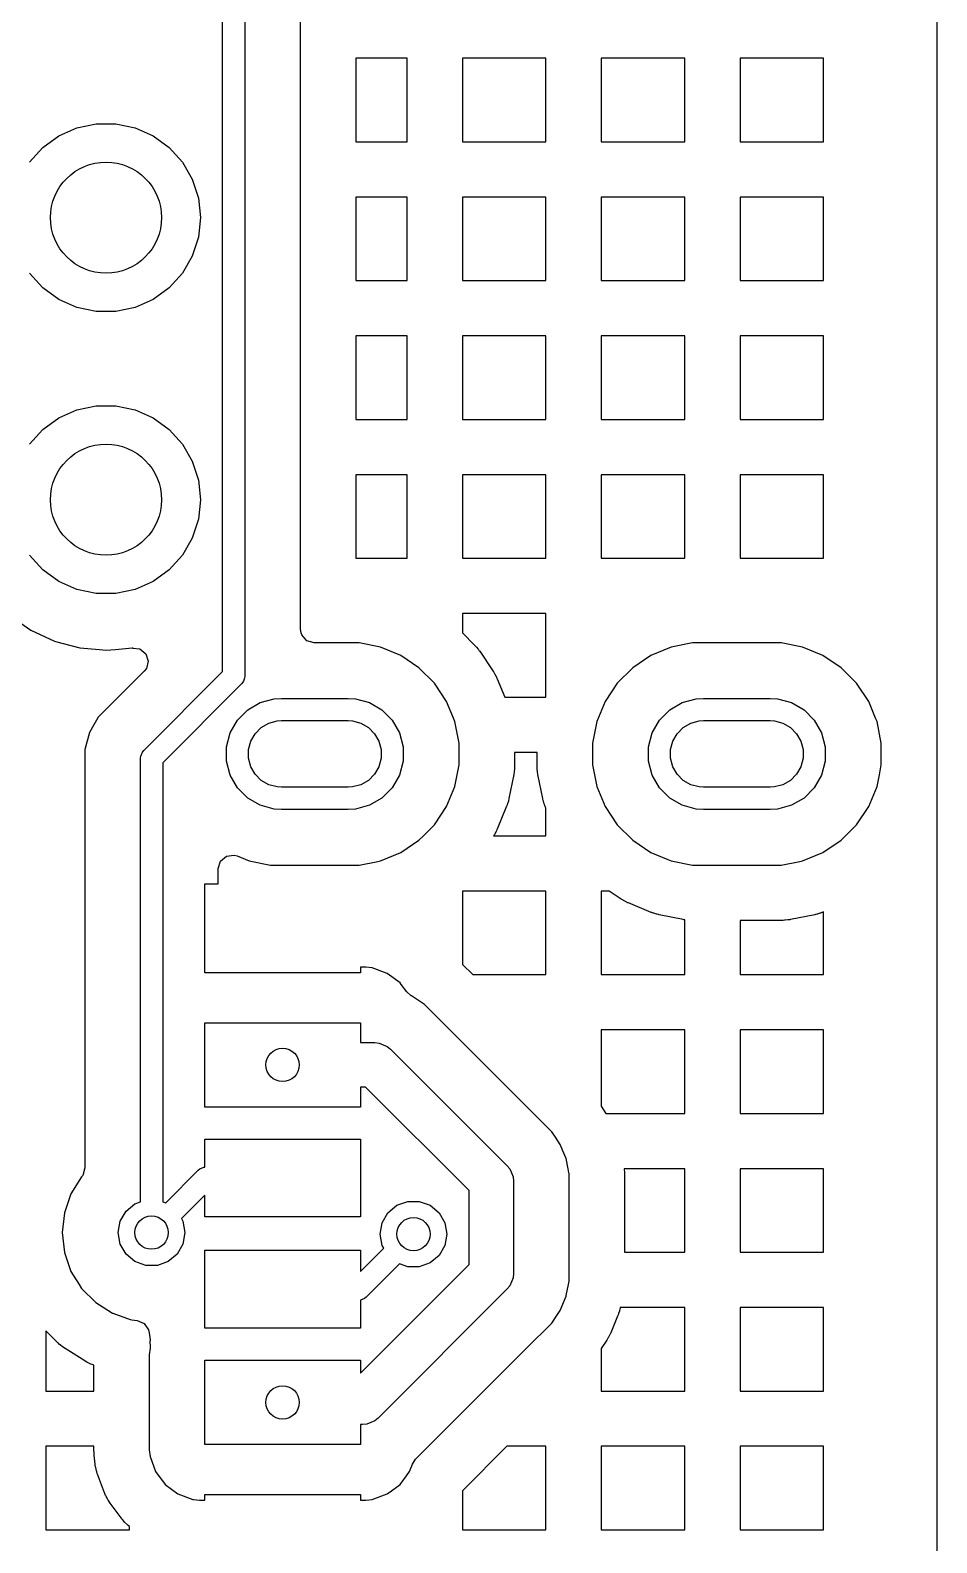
# Model space of a CAD drawing. Extents: x 2.49 to 8.57, y -5.87 to -1.87.
# Drawn here: x 8.249 to 8.57, y -3.686 to -3.15 of the extents above; entities that cross this region are included whole.
import ezdxf

# ---------------------------------------------------------------- set-up
doc = ezdxf.new("R2010")
doc.units = 0
doc.header["$MEASUREMENT"] = 0
doc.layers.add('BLACK', color=7, linetype='CONTINUOUS')

msp = doc.modelspace()

# ---------------------------------------------------------------- linework, layer by layer
at = {"layer": 'BLACK', "linetype": 'CONTINUOUS'}
for p, q in [((8.57006, -2.62723), (8.57006, -5.33301)), ((8.31693, -3.37717), (8.31693, -3.09913)), ((8.3248, -3.0975), (8.3248, -3.3788)), ((8.34451, -3.18937), (8.34451, -3.11319)), ((8.38229, -3.15976), (8.36411, -3.15976)), ((8.36411, -3.15976), (8.36411, -3.18937)), ((8.38229, -3.18937), (8.38229, -3.15976)), ((8.4315, -3.15976), (8.4019, -3.15976)), ((8.4019, -3.15976), (8.4019, -3.18937)), ((8.4315, -3.18937), (8.4315, -3.15976)), ((8.48071, -3.15976), (8.45111, -3.15976)), ((8.45111, -3.15976), (8.45111, -3.18937)), ((8.48071, -3.18937), (8.48071, -3.15976)), ((8.52993, -3.15976), (8.50032, -3.15976)), ((8.50032, -3.15976), (8.50032, -3.18937)), ((8.52993, -3.18937), (8.52993, -3.15976)), ((8.25886, -3.18727), (8.26525, -3.18443)), ((8.26525, -3.18443), (8.27209, -3.18297)), ((8.27209, -3.18297), (8.27909, -3.18297)), ((8.27909, -3.18297), (8.28593, -3.18443)), ((8.28593, -3.18443), (8.29232, -3.18727)), ((8.2532, -3.19138), (8.25886, -3.18727)), ((8.29232, -3.18727), (8.29798, -3.19138)), ((8.34451, -3.23858), (8.34451, -3.18937)), ((8.36411, -3.18937), (8.38229, -3.18937)), ((8.4019, -3.18937), (8.4315, -3.18937)), ((8.45111, -3.18937), (8.48071, -3.18937)), ((8.50032, -3.18937), (8.52993, -3.18937)), ((8.24852, -3.19658), (8.2532, -3.19138)), ((8.29798, -3.19138), (8.30266, -3.19658)), ((8.30266, -3.19658), (8.30616, -3.20264)), ((8.30616, -3.20264), (8.30832, -3.2093)), ((8.30832, -3.2093), (8.30906, -3.21625)), ((8.38229, -3.20898), (8.36411, -3.20898)), ((8.36411, -3.20898), (8.36411, -3.23858)), ((8.38229, -3.23858), (8.38229, -3.20898)), ((8.4315, -3.20898), (8.4019, -3.20898)), ((8.4019, -3.20898), (8.4019, -3.23858)), ((8.4315, -3.23858), (8.4315, -3.20898)), ((8.48071, -3.20898), (8.45111, -3.20898)), ((8.45111, -3.20898), (8.45111, -3.23858)), ((8.48071, -3.23858), (8.48071, -3.20898)), ((8.52993, -3.20898), (8.50032, -3.20898)), ((8.50032, -3.20898), (8.50032, -3.23858)), ((8.52993, -3.23858), (8.52993, -3.20898)), ((8.30906, -3.21625), (8.30832, -3.22321)), ((8.30832, -3.22321), (8.30616, -3.22987)), ((8.30616, -3.22987), (8.30266, -3.23592)), ((8.2532, -3.24112), (8.24852, -3.23592)), ((8.30266, -3.23592), (8.29798, -3.24112)), ((8.34451, -3.2878), (8.34451, -3.23858)), ((8.36411, -3.23858), (8.38229, -3.23858)), ((8.4019, -3.23858), (8.4315, -3.23858)), ((8.45111, -3.23858), (8.48071, -3.23858)), ((8.50032, -3.23858), (8.52993, -3.23858)), ((8.25886, -3.24524), (8.2532, -3.24112)), ((8.29798, -3.24112), (8.29232, -3.24524)), ((8.26525, -3.24808), (8.25886, -3.24524)), ((8.27209, -3.24954), (8.26525, -3.24808)), ((8.27909, -3.24954), (8.27209, -3.24954)), ((8.28593, -3.24808), (8.27909, -3.24954)), ((8.29232, -3.24524), (8.28593, -3.24808)), ((8.38229, -3.25819), (8.36411, -3.25819)), ((8.36411, -3.25819), (8.36411, -3.2878)), ((8.38229, -3.2878), (8.38229, -3.25819)), ((8.4315, -3.25819), (8.4019, -3.25819)), ((8.4019, -3.25819), (8.4019, -3.2878)), ((8.4315, -3.2878), (8.4315, -3.25819)), ((8.48071, -3.25819), (8.45111, -3.25819)), ((8.45111, -3.25819), (8.45111, -3.2878)), ((8.48071, -3.2878), (8.48071, -3.25819)), ((8.52993, -3.25819), (8.50032, -3.25819)), ((8.50032, -3.25819), (8.50032, -3.2878)), ((8.52993, -3.2878), (8.52993, -3.25819)), ((8.2532, -3.29138), (8.25886, -3.28727)), ((8.25886, -3.28727), (8.26525, -3.28443)), ((8.26525, -3.28443), (8.27209, -3.28297)), ((8.27209, -3.28297), (8.27909, -3.28297)), ((8.27909, -3.28297), (8.28593, -3.28443)), ((8.28593, -3.28443), (8.29232, -3.28727)), ((8.29232, -3.28727), (8.29798, -3.29138)), ((8.24852, -3.29658), (8.2532, -3.29138)), ((8.29798, -3.29138), (8.30266, -3.29658)), ((8.34451, -3.33701), (8.34451, -3.2878)), ((8.36411, -3.2878), (8.38229, -3.2878)), ((8.4019, -3.2878), (8.4315, -3.2878)), ((8.45111, -3.2878), (8.48071, -3.2878)), ((8.50032, -3.2878), (8.52993, -3.2878)), ((8.30266, -3.29658), (8.30616, -3.30264)), ((8.30616, -3.30264), (8.30832, -3.3093)), ((8.38229, -3.3074), (8.36411, -3.3074)), ((8.36411, -3.3074), (8.36411, -3.33701)), ((8.38229, -3.33701), (8.38229, -3.3074)), ((8.4315, -3.3074), (8.4019, -3.3074)), ((8.4019, -3.3074), (8.4019, -3.33701)), ((8.4315, -3.33701), (8.4315, -3.3074)), ((8.48071, -3.3074), (8.45111, -3.3074)), ((8.45111, -3.3074), (8.45111, -3.33701)), ((8.48071, -3.33701), (8.48071, -3.3074)), ((8.52993, -3.3074), (8.50032, -3.3074)), ((8.50032, -3.3074), (8.50032, -3.33701)), ((8.52993, -3.33701), (8.52993, -3.3074)), ((8.30832, -3.3093), (8.30906, -3.31625)), ((8.30906, -3.31625), (8.30832, -3.32321)), ((8.30832, -3.32321), (8.30616, -3.32987)), ((8.30616, -3.32987), (8.30266, -3.33592)), ((8.2532, -3.34112), (8.24852, -3.33592)), ((8.30266, -3.33592), (8.29798, -3.34112)), ((8.34451, -3.36214), (8.34451, -3.33701)), ((8.36411, -3.33701), (8.38229, -3.33701)), ((8.4019, -3.33701), (8.4315, -3.33701)), ((8.45111, -3.33701), (8.48071, -3.33701)), ((8.50032, -3.33701), (8.52993, -3.33701)), ((8.25886, -3.34524), (8.2532, -3.34112)), ((8.26525, -3.34808), (8.25886, -3.34524)), ((8.29232, -3.34524), (8.28593, -3.34808)), ((8.29798, -3.34112), (8.29232, -3.34524)), ((8.27209, -3.34954), (8.26525, -3.34808)), ((8.27909, -3.34954), (8.27209, -3.34954)), ((8.28593, -3.34808), (8.27909, -3.34954)), ((8.4315, -3.35661), (8.4019, -3.35661)), ((8.4019, -3.35661), (8.4019, -3.36346)), ((8.4315, -3.38622), (8.4315, -3.35661)), ((8.24419, -3.35917), (8.2489, -3.36248)), ((8.34479, -3.36346), (8.34451, -3.36214)), ((8.2489, -3.36248), (8.2489, -3.36248)), ((8.2489, -3.36248), (8.2489, -3.36248)), ((8.2489, -3.36248), (8.25734, -3.36641)), ((8.25734, -3.36641), (8.25734, -3.36641)), ((8.25734, -3.36641), (8.25734, -3.36641)), ((8.25734, -3.36641), (8.2577, -3.3665)), ((8.2577, -3.3665), (8.26632, -3.36882)), ((8.34495, -3.36417), (8.34479, -3.36346)), ((8.34675, -3.36625), (8.34495, -3.36417)), ((8.34939, -3.36702), (8.34675, -3.36625)), ((8.3653, -3.36702), (8.34939, -3.36702)), ((8.37291, -3.36854), (8.3653, -3.36702)), ((8.3653, -3.36702), (8.3653, -3.36702)), ((8.4019, -3.36346), (8.40622, -3.36778)), ((8.40622, -3.36778), (8.40638, -3.36795)), ((8.48352, -3.36702), (8.47591, -3.36854)), ((8.5149, -3.36702), (8.48352, -3.36702)), ((8.48352, -3.36702), (8.48352, -3.36702)), ((8.52251, -3.36854), (8.5149, -3.36702)), ((8.5149, -3.36702), (8.5149, -3.36702)), ((8.26632, -3.36882), (8.27329, -3.36942)), ((8.27329, -3.36942), (8.27559, -3.36963)), ((8.27559, -3.36963), (8.2789, -3.36934)), ((8.27559, -3.36963), (8.27559, -3.36963)), ((8.27559, -3.36963), (8.27559, -3.36963)), ((8.2789, -3.36934), (8.28486, -3.36882)), ((8.28486, -3.36882), (8.28507, -3.3688)), ((8.28486, -3.36882), (8.28486, -3.36882)), ((8.28507, -3.3688), (8.28507, -3.36884)), ((8.28507, -3.36884), (8.28759, -3.36912)), ((8.28759, -3.36912), (8.28972, -3.37086)), ((8.28972, -3.37086), (8.29058, -3.37347)), ((8.38008, -3.3715), (8.37291, -3.36854)), ((8.37291, -3.36854), (8.37291, -3.36854)), ((8.38653, -3.37582), (8.38008, -3.3715)), ((8.38008, -3.3715), (8.38008, -3.3715)), ((8.40638, -3.36795), (8.40671, -3.36831)), ((8.40671, -3.36831), (8.40686, -3.36849)), ((8.40686, -3.36849), (8.40747, -3.36924)), ((8.40747, -3.36924), (8.40762, -3.36942)), ((8.40762, -3.36942), (8.40791, -3.36981)), ((8.40791, -3.36981), (8.40805, -3.37001)), ((8.40805, -3.37001), (8.41289, -3.37726)), ((8.46874, -3.3715), (8.46229, -3.37582)), ((8.47591, -3.36854), (8.46874, -3.3715)), ((8.46874, -3.3715), (8.46874, -3.3715)), ((8.47591, -3.36854), (8.47591, -3.36854)), ((8.52968, -3.3715), (8.52251, -3.36854)), ((8.52251, -3.36854), (8.52251, -3.36854)), ((8.53613, -3.37582), (8.52968, -3.3715)), ((8.52968, -3.3715), (8.52968, -3.3715)), ((8.28915, -3.37708), (8.27283, -3.3934)), ((8.28896, -3.40514), (8.31693, -3.37717)), ((8.28989, -3.37613), (8.28915, -3.37708)), ((8.29058, -3.37347), (8.28989, -3.37613)), ((8.39201, -3.3813), (8.38653, -3.37582)), ((8.38653, -3.37582), (8.38653, -3.37582)), ((8.41289, -3.37726), (8.41302, -3.37746)), ((8.41302, -3.37746), (8.41327, -3.37788)), ((8.41327, -3.37788), (8.41339, -3.37809)), ((8.41339, -3.37809), (8.41384, -3.37894)), ((8.46229, -3.37582), (8.45681, -3.3813)), ((8.46229, -3.37582), (8.46229, -3.37582)), ((8.54162, -3.3813), (8.53613, -3.37582)), ((8.53613, -3.37582), (8.53613, -3.37582)), ((8.32365, -3.38158), (8.29568, -3.40955)), ((8.32414, -3.38099), (8.32365, -3.38158)), ((8.3243, -3.38059), (8.32414, -3.38099)), ((8.32473, -3.37957), (8.3243, -3.38059)), ((8.3248, -3.3788), (8.32473, -3.37957)), ((8.39632, -3.38775), (8.39201, -3.3813)), ((8.39201, -3.3813), (8.39201, -3.3813)), ((8.41384, -3.37894), (8.41395, -3.37915)), ((8.41395, -3.37915), (8.41416, -3.37959)), ((8.41416, -3.37959), (8.41425, -3.37981)), ((8.41425, -3.37981), (8.41691, -3.38622)), ((8.45681, -3.3813), (8.45249, -3.38775)), ((8.45681, -3.3813), (8.45681, -3.3813)), ((8.54593, -3.38775), (8.54162, -3.3813)), ((8.54162, -3.3813), (8.54162, -3.3813)), ((8.32581, -3.39079), (8.33026, -3.38822)), ((8.33026, -3.38822), (8.33523, -3.38689)), ((8.33523, -3.38689), (8.3378, -3.38673)), ((8.3378, -3.38673), (8.36142, -3.38673)), ((8.36142, -3.38673), (8.36399, -3.38689)), ((8.36399, -3.38689), (8.36895, -3.38822)), ((8.36895, -3.38822), (8.3734, -3.39079)), ((8.39877, -3.39366), (8.39632, -3.38775)), ((8.39632, -3.38775), (8.39632, -3.38775)), ((8.41691, -3.38622), (8.4315, -3.38622)), ((8.45249, -3.38775), (8.44953, -3.39492)), ((8.45249, -3.38775), (8.45249, -3.38775)), ((8.47542, -3.39079), (8.47987, -3.38822)), ((8.47987, -3.38822), (8.48483, -3.38689)), ((8.48483, -3.38689), (8.4874, -3.38673)), ((8.4874, -3.38673), (8.51102, -3.38673)), ((8.51102, -3.38673), (8.51359, -3.38689)), ((8.51359, -3.38689), (8.51856, -3.38822)), ((8.51856, -3.38822), (8.52301, -3.39079)), ((8.54838, -3.39366), (8.54593, -3.38775)), ((8.54593, -3.38775), (8.54593, -3.38775)), ((8.27222, -3.39446), (8.27125, -3.39613)), ((8.27283, -3.3934), (8.27222, -3.39446)), ((8.27283, -3.3934), (8.27283, -3.3934)), ((8.31961, -3.39888), (8.32218, -3.39443)), ((8.32218, -3.39443), (8.32581, -3.39079)), ((8.3734, -3.39079), (8.37703, -3.39443)), ((8.37703, -3.39443), (8.3796, -3.39888)), ((8.39929, -3.39492), (8.39877, -3.39366)), ((8.46921, -3.39888), (8.47178, -3.39443)), ((8.47178, -3.39443), (8.47542, -3.39079)), ((8.52301, -3.39079), (8.52664, -3.39443)), ((8.52664, -3.39443), (8.52921, -3.39888)), ((8.5489, -3.39492), (8.54838, -3.39366)), ((8.26971, -3.3988), (8.2681, -3.40481)), ((8.27125, -3.39613), (8.26971, -3.3988)), ((8.31828, -3.40384), (8.31961, -3.39888)), ((8.32688, -3.40189), (8.32842, -3.39922)), ((8.32842, -3.39922), (8.33061, -3.39704)), ((8.33061, -3.39704), (8.33328, -3.3955)), ((8.33328, -3.3955), (8.33625, -3.3947)), ((8.33625, -3.3947), (8.3378, -3.3946)), ((8.3378, -3.3946), (8.36142, -3.3946)), ((8.36142, -3.3946), (8.36296, -3.3947)), ((8.36296, -3.3947), (8.36594, -3.3955)), ((8.36594, -3.3955), (8.36861, -3.39704)), ((8.36861, -3.39704), (8.37079, -3.39922)), ((8.37079, -3.39922), (8.37233, -3.40189)), ((8.3796, -3.39888), (8.38093, -3.40384)), ((8.40081, -3.40253), (8.39929, -3.39492)), ((8.39929, -3.39492), (8.39929, -3.39492)), ((8.39929, -3.39492), (8.39929, -3.39492)), ((8.44953, -3.39492), (8.44801, -3.40253)), ((8.44953, -3.39492), (8.44953, -3.39492)), ((8.46788, -3.40384), (8.46921, -3.39888)), ((8.47649, -3.40189), (8.47803, -3.39922)), ((8.47803, -3.39922), (8.48021, -3.39704)), ((8.48021, -3.39704), (8.48288, -3.3955)), ((8.48288, -3.3955), (8.48586, -3.3947)), ((8.48586, -3.3947), (8.4874, -3.3946)), ((8.4874, -3.3946), (8.51102, -3.3946)), ((8.51102, -3.3946), (8.51257, -3.3947)), ((8.51257, -3.3947), (8.51554, -3.3955)), ((8.51554, -3.3955), (8.51821, -3.39704)), ((8.51821, -3.39704), (8.52039, -3.39922)), ((8.52039, -3.39922), (8.52194, -3.40189)), ((8.52921, -3.39888), (8.53054, -3.40384)), ((8.55041, -3.40253), (8.5489, -3.39492)), ((8.5489, -3.39492), (8.5489, -3.39492)), ((8.5489, -3.39492), (8.5489, -3.39492)), ((8.2681, -3.40481), (8.2681, -3.40481)), ((8.2681, -3.40481), (8.2681, -3.41143)), ((8.28847, -3.40573), (8.28896, -3.40514)), ((8.31828, -3.40898), (8.31828, -3.40384)), ((8.32609, -3.40487), (8.32688, -3.40189)), ((8.32609, -3.40795), (8.32609, -3.40487)), ((8.37233, -3.40189), (8.37313, -3.40487)), ((8.37313, -3.40487), (8.37313, -3.40795)), ((8.38093, -3.40384), (8.38093, -3.40898)), ((8.40081, -3.41029), (8.40081, -3.40253)), ((8.44801, -3.40253), (8.44801, -3.40253)), ((8.44801, -3.40253), (8.44801, -3.41029)), ((8.46788, -3.40898), (8.46788, -3.40384)), ((8.47569, -3.40487), (8.47649, -3.40189)), ((8.47569, -3.40795), (8.47569, -3.40487)), ((8.52194, -3.40189), (8.52273, -3.40487)), ((8.52273, -3.40487), (8.52273, -3.40795)), ((8.53054, -3.40384), (8.53054, -3.40898)), ((8.55041, -3.41029), (8.55041, -3.40253)), ((8.28781, -3.40792), (8.28788, -3.40715)), ((8.28781, -3.56519), (8.28781, -3.40792)), ((8.28788, -3.40715), (8.28847, -3.40573)), ((8.29568, -3.40955), (8.29568, -3.56519)), ((8.31961, -3.41394), (8.31828, -3.40898)), ((8.32688, -3.41093), (8.32609, -3.40795)), ((8.37313, -3.40795), (8.37233, -3.41093)), ((8.38093, -3.40898), (8.3796, -3.41394)), ((8.40011, -3.41381), (8.40081, -3.41029)), ((8.42841, -3.40583), (8.42041, -3.40583)), ((8.42041, -3.40583), (8.42041, -3.41077)), ((8.42841, -3.41029), (8.42841, -3.40583)), ((8.42841, -3.41077), (8.42841, -3.41029)), ((8.44801, -3.41029), (8.44801, -3.41029)), ((8.44801, -3.41029), (8.44801, -3.41029)), ((8.44801, -3.41029), (8.44953, -3.4179)), ((8.46921, -3.41394), (8.46788, -3.40898)), ((8.47649, -3.41093), (8.47569, -3.40795)), ((8.52273, -3.40795), (8.52194, -3.41093)), ((8.53054, -3.40898), (8.52921, -3.41394)), ((8.54971, -3.41381), (8.55041, -3.41029)), ((8.2681, -3.41143), (8.2681, -3.41143)), ((8.2681, -3.41143), (8.2681, -3.5532)), ((8.32218, -3.41839), (8.31961, -3.41394)), ((8.32842, -3.4136), (8.32688, -3.41093)), ((8.33061, -3.41578), (8.32842, -3.4136)), ((8.33328, -3.41732), (8.33061, -3.41578)), ((8.36861, -3.41578), (8.36594, -3.41732)), ((8.37079, -3.4136), (8.36861, -3.41578)), ((8.37233, -3.41093), (8.37079, -3.4136)), ((8.3796, -3.41394), (8.37703, -3.41839)), ((8.39929, -3.4179), (8.40011, -3.41381)), ((8.42013, -3.41364), (8.41843, -3.4222)), ((8.42017, -3.41341), (8.42013, -3.41364)), ((8.42024, -3.41293), (8.42017, -3.41341)), ((8.42027, -3.41269), (8.42024, -3.41293)), ((8.42037, -3.41173), (8.42027, -3.41269)), ((8.42038, -3.41149), (8.42037, -3.41173)), ((8.42041, -3.41101), (8.42038, -3.41149)), ((8.42041, -3.41077), (8.42041, -3.41101)), ((8.42841, -3.41101), (8.42841, -3.41077)), ((8.42844, -3.41149), (8.42841, -3.41101)), ((8.42845, -3.41173), (8.42844, -3.41149)), ((8.42855, -3.41269), (8.42845, -3.41173)), ((8.42858, -3.41293), (8.42855, -3.41269)), ((8.42865, -3.41341), (8.42858, -3.41293)), ((8.42869, -3.41364), (8.42865, -3.41341)), ((8.43039, -3.4222), (8.42869, -3.41364)), ((8.47178, -3.41839), (8.46921, -3.41394)), ((8.47803, -3.4136), (8.47649, -3.41093)), ((8.48021, -3.41578), (8.47803, -3.4136)), ((8.48288, -3.41732), (8.48021, -3.41578)), ((8.51821, -3.41578), (8.51554, -3.41732)), ((8.52039, -3.4136), (8.51821, -3.41578)), ((8.52194, -3.41093), (8.52039, -3.4136)), ((8.52921, -3.41394), (8.52664, -3.41839)), ((8.5489, -3.4179), (8.54971, -3.41381)), ((8.32581, -3.42203), (8.32218, -3.41839)), ((8.33625, -3.41812), (8.33328, -3.41732)), ((8.3378, -3.41822), (8.33625, -3.41812)), ((8.36142, -3.41822), (8.3378, -3.41822)), ((8.36296, -3.41812), (8.36142, -3.41822)), ((8.36594, -3.41732), (8.36296, -3.41812)), ((8.37703, -3.41839), (8.3734, -3.42203)), ((8.39632, -3.42507), (8.39929, -3.4179)), ((8.44953, -3.4179), (8.44953, -3.4179)), ((8.44953, -3.4179), (8.45249, -3.42507)), ((8.47542, -3.42203), (8.47178, -3.41839)), ((8.48586, -3.41812), (8.48288, -3.41732)), ((8.4874, -3.41822), (8.48586, -3.41812)), ((8.51102, -3.41822), (8.4874, -3.41822)), ((8.51257, -3.41812), (8.51102, -3.41822)), ((8.51554, -3.41732), (8.51257, -3.41812)), ((8.52664, -3.41839), (8.52301, -3.42203)), ((8.54593, -3.42507), (8.5489, -3.4179)), ((8.33026, -3.4246), (8.32581, -3.42203)), ((8.33523, -3.42593), (8.33026, -3.4246)), ((8.3378, -3.4261), (8.33523, -3.42593)), ((8.36142, -3.4261), (8.3378, -3.4261)), ((8.36399, -3.42593), (8.36142, -3.4261)), ((8.36895, -3.4246), (8.36399, -3.42593)), ((8.3734, -3.42203), (8.36895, -3.4246)), ((8.39201, -3.43152), (8.39632, -3.42507)), ((8.41759, -3.42496), (8.41425, -3.43302)), ((8.41768, -3.42474), (8.41759, -3.42496)), ((8.41784, -3.42428), (8.41768, -3.42474)), ((8.41792, -3.42405), (8.41784, -3.42428)), ((8.4182, -3.42313), (8.41792, -3.42405)), ((8.41826, -3.4229), (8.4182, -3.42313)), ((8.41838, -3.42243), (8.41826, -3.4229)), ((8.41843, -3.4222), (8.41838, -3.42243)), ((8.43044, -3.42243), (8.43039, -3.4222)), ((8.43056, -3.4229), (8.43044, -3.42243)), ((8.43062, -3.42313), (8.43056, -3.4229)), ((8.4309, -3.42405), (8.43062, -3.42313)), ((8.43098, -3.42428), (8.4309, -3.42405)), ((8.43114, -3.42474), (8.43098, -3.42428)), ((8.43123, -3.42496), (8.43114, -3.42474)), ((8.4315, -3.42562), (8.43123, -3.42496)), ((8.4315, -3.43543), (8.4315, -3.42562)), ((8.45249, -3.42507), (8.45249, -3.42507)), ((8.45249, -3.42507), (8.45681, -3.43152)), ((8.47987, -3.4246), (8.47542, -3.42203)), ((8.48483, -3.42593), (8.47987, -3.4246)), ((8.4874, -3.4261), (8.48483, -3.42593)), ((8.51102, -3.4261), (8.4874, -3.4261)), ((8.51359, -3.42593), (8.51102, -3.4261)), ((8.51856, -3.4246), (8.51359, -3.42593)), ((8.52301, -3.42203), (8.51856, -3.4246)), ((8.54162, -3.43152), (8.54593, -3.42507)), ((8.3881, -3.43543), (8.39201, -3.43152)), ((8.45681, -3.43152), (8.45681, -3.43152)), ((8.45681, -3.43152), (8.46229, -3.43701)), ((8.53613, -3.43701), (8.54162, -3.43152)), ((8.38008, -3.44132), (8.38653, -3.43701)), ((8.38653, -3.43701), (8.3881, -3.43543)), ((8.41302, -3.43536), (8.41297, -3.43543)), ((8.41297, -3.43543), (8.4315, -3.43543)), ((8.41327, -3.43494), (8.41302, -3.43536)), ((8.41339, -3.43474), (8.41327, -3.43494)), ((8.41384, -3.43389), (8.41339, -3.43474)), ((8.41395, -3.43367), (8.41384, -3.43389)), ((8.41416, -3.43324), (8.41395, -3.43367)), ((8.41425, -3.43302), (8.41416, -3.43324)), ((8.46229, -3.43701), (8.46229, -3.43701)), ((8.46229, -3.43701), (8.46874, -3.44132)), ((8.52968, -3.44132), (8.53613, -3.43701)), ((8.31616, -3.44443), (8.31824, -3.44263)), ((8.31824, -3.44263), (8.32096, -3.44224)), ((8.32096, -3.44224), (8.32213, -3.44256)), ((8.32213, -3.44256), (8.32631, -3.44429)), ((8.37291, -3.44429), (8.38008, -3.44132)), ((8.46874, -3.44132), (8.46874, -3.44132)), ((8.46874, -3.44132), (8.47469, -3.44378)), ((8.52251, -3.44429), (8.52968, -3.44132)), ((8.31538, -3.44707), (8.31616, -3.44443)), ((8.31538, -3.45247), (8.31538, -3.44707)), ((8.32631, -3.44429), (8.32631, -3.44429)), ((8.32631, -3.44429), (8.32631, -3.44429)), ((8.32631, -3.44429), (8.33392, -3.4458)), ((8.33392, -3.4458), (8.33392, -3.4458)), ((8.33392, -3.4458), (8.3653, -3.4458)), ((8.3653, -3.4458), (8.37189, -3.44449)), ((8.37189, -3.44449), (8.37291, -3.44429)), ((8.47469, -3.44378), (8.47591, -3.44429)), ((8.47591, -3.44429), (8.47591, -3.44429)), ((8.47591, -3.44429), (8.47591, -3.44429)), ((8.47591, -3.44429), (8.48352, -3.4458)), ((8.48352, -3.4458), (8.48352, -3.4458)), ((8.48352, -3.4458), (8.5149, -3.4458)), ((8.5149, -3.4458), (8.52149, -3.44449)), ((8.52149, -3.44449), (8.52251, -3.44429)), ((8.31063, -3.48397), (8.31063, -3.45247)), ((8.31063, -3.45247), (8.31538, -3.45247)), ((8.4315, -3.45504), (8.4019, -3.45504)), ((8.4019, -3.45504), (8.4019, -3.48095)), ((8.4315, -3.48465), (8.4315, -3.45504)), ((8.45399, -3.45504), (8.45111, -3.45504)), ((8.45111, -3.45504), (8.45111, -3.48465)), ((8.45825, -3.45789), (8.45399, -3.45504)), ((8.45845, -3.45802), (8.45825, -3.45789)), ((8.45887, -3.45826), (8.45845, -3.45802)), ((8.45908, -3.45838), (8.45887, -3.45826)), ((8.45993, -3.45884), (8.45908, -3.45838)), ((8.46014, -3.45894), (8.45993, -3.45884)), ((8.46058, -3.45915), (8.46014, -3.45894)), ((8.4608, -3.45925), (8.46058, -3.45915)), ((8.46885, -3.46259), (8.4608, -3.45925)), ((8.46908, -3.46267), (8.46885, -3.46259)), ((8.46953, -3.46283), (8.46908, -3.46267)), ((8.46976, -3.46291), (8.46953, -3.46283)), ((8.47068, -3.46319), (8.46976, -3.46291)), ((8.47091, -3.46325), (8.47068, -3.46319)), ((8.47138, -3.46337), (8.47091, -3.46325)), ((8.47161, -3.46342), (8.47138, -3.46337)), ((8.48017, -3.46512), (8.47161, -3.46342)), ((8.52681, -3.46342), (8.51826, -3.46512)), ((8.52704, -3.46337), (8.52681, -3.46342)), ((8.52751, -3.46325), (8.52704, -3.46337)), ((8.52774, -3.46319), (8.52751, -3.46325)), ((8.52867, -3.46291), (8.52774, -3.46319)), ((8.52889, -3.46283), (8.52867, -3.46291)), ((8.52935, -3.46267), (8.52889, -3.46283)), ((8.52957, -3.46259), (8.52935, -3.46267)), ((8.52993, -3.46244), (8.52957, -3.46259)), ((8.52993, -3.48465), (8.52993, -3.46244)), ((8.48041, -3.46517), (8.48017, -3.46512)), ((8.48071, -3.46521), (8.48041, -3.46517)), ((8.48071, -3.46541), (8.48071, -3.46521)), ((8.48071, -3.48465), (8.48071, -3.46541)), ((8.51538, -3.46541), (8.50032, -3.46541)), ((8.50032, -3.46541), (8.50032, -3.48465)), ((8.51562, -3.4654), (8.51538, -3.46541)), ((8.51611, -3.46538), (8.51562, -3.4654)), ((8.51635, -3.46536), (8.51611, -3.46538)), ((8.5173, -3.46527), (8.51635, -3.46536)), ((8.51754, -3.46524), (8.5173, -3.46527)), ((8.51802, -3.46517), (8.51754, -3.46524)), ((8.51826, -3.46512), (8.51802, -3.46517)), ((8.36575, -3.48397), (8.31063, -3.48397)), ((8.36763, -3.48198), (8.36575, -3.48198)), ((8.36575, -3.48198), (8.36575, -3.48397)), ((8.36998, -3.48223), (8.36763, -3.48198)), ((8.36763, -3.48198), (8.36763, -3.48198)), ((8.36763, -3.48198), (8.36763, -3.48198)), ((8.36763, -3.48198), (8.36763, -3.48198)), ((8.37529, -3.48421), (8.36998, -3.48223)), ((8.36998, -3.48223), (8.36998, -3.48223)), ((8.37982, -3.48761), (8.37529, -3.48421)), ((8.37529, -3.48421), (8.37529, -3.48421)), ((8.4019, -3.48095), (8.40197, -3.48102)), ((8.40197, -3.48102), (8.40559, -3.48465)), ((8.40559, -3.48465), (8.4315, -3.48465)), ((8.45111, -3.48465), (8.48071, -3.48465)), ((8.50032, -3.48465), (8.52993, -3.48465)), ((8.38022, -3.48814), (8.37982, -3.48761)), ((8.37982, -3.48761), (8.37982, -3.48761)), ((8.37982, -3.48761), (8.37982, -3.48761)), ((8.38217, -3.49075), (8.38022, -3.48814)), ((8.38378, -3.49213), (8.38217, -3.49075)), ((8.38393, -3.49221), (8.38378, -3.49213)), ((8.38845, -3.49523), (8.38393, -3.49221)), ((8.38393, -3.49221), (8.38393, -3.49221)), ((8.38393, -3.49221), (8.38393, -3.49221)), ((8.42453, -3.53131), (8.38845, -3.49523)), ((8.31063, -3.53161), (8.31063, -3.50169)), ((8.31063, -3.50169), (8.36575, -3.50169)), ((8.36575, -3.50169), (8.36575, -3.50877)), ((8.48071, -3.50425), (8.45111, -3.50425)), ((8.45111, -3.50425), (8.45111, -3.53131)), ((8.48071, -3.53386), (8.48071, -3.50425)), ((8.52993, -3.50425), (8.50032, -3.50425)), ((8.50032, -3.50425), (8.50032, -3.53386)), ((8.52993, -3.53386), (8.52993, -3.50425)), ((8.36575, -3.50877), (8.37087, -3.50877)), ((8.37087, -3.50877), (8.3724, -3.50892)), ((8.3724, -3.50892), (8.37524, -3.5101)), ((8.37524, -3.5101), (8.37643, -3.51108)), ((8.37643, -3.51108), (8.41771, -3.55235)), ((8.3676, -3.52452), (8.36575, -3.52452)), ((8.36575, -3.52452), (8.36575, -3.53161)), ((8.40426, -3.56118), (8.3676, -3.52452)), ((8.36575, -3.53161), (8.31063, -3.53161)), ((8.43356, -3.54034), (8.42453, -3.53131)), ((8.45111, -3.53131), (8.45281, -3.53386)), ((8.45281, -3.53386), (8.48071, -3.53386)), ((8.50032, -3.53386), (8.52993, -3.53386)), ((8.31063, -3.55291), (8.31063, -3.54303)), ((8.31063, -3.54303), (8.36575, -3.54303)), ((8.36575, -3.54303), (8.36575, -3.57058)), ((8.43486, -3.54229), (8.43356, -3.54034)), ((8.43658, -3.54485), (8.43486, -3.54229)), ((8.43486, -3.54229), (8.43486, -3.54229)), ((8.43658, -3.54486), (8.43658, -3.54485)), ((8.43726, -3.5465), (8.43658, -3.54486)), ((8.43743, -3.54691), (8.43726, -3.5465)), ((8.43866, -3.54987), (8.43743, -3.54691)), ((8.43937, -3.55347), (8.43866, -3.54987)), ((8.2681, -3.5532), (8.26733, -3.55584)), ((8.29674, -3.56557), (8.30829, -3.55402)), ((8.30829, -3.55402), (8.30888, -3.55353)), ((8.30888, -3.55353), (8.3103, -3.55294)), ((8.3103, -3.55294), (8.31063, -3.55291)), ((8.41771, -3.55235), (8.41868, -3.55354)), ((8.41868, -3.55354), (8.41986, -3.55638)), ((8.43966, -3.5549), (8.43937, -3.55347)), ((8.43972, -3.5552), (8.43966, -3.5549)), ((8.43966, -3.5549), (8.43966, -3.5549)), ((8.43972, -3.59065), (8.43972, -3.5552)), ((8.48071, -3.55347), (8.45925, -3.55347)), ((8.45925, -3.55347), (8.45928, -3.55376)), ((8.45928, -3.55376), (8.45929, -3.554)), ((8.45929, -3.554), (8.45932, -3.55448)), ((8.45932, -3.55448), (8.45932, -3.55472)), ((8.45932, -3.55472), (8.45932, -3.58307)), ((8.48071, -3.58307), (8.48071, -3.55347)), ((8.52993, -3.55347), (8.50032, -3.55347)), ((8.50032, -3.55347), (8.50032, -3.58307)), ((8.52993, -3.58307), (8.52993, -3.55347)), ((8.26695, -3.55636), (8.26317, -3.56237)), ((8.26704, -3.55625), (8.26695, -3.55636)), ((8.26733, -3.55584), (8.26704, -3.55625)), ((8.41986, -3.55638), (8.42001, -3.55792)), ((8.42001, -3.55792), (8.42001, -3.59065)), ((8.26317, -3.56237), (8.26082, -3.56908)), ((8.2827, -3.56854), (8.28584, -3.56591)), ((8.28584, -3.56591), (8.28781, -3.56519)), ((8.29568, -3.56519), (8.29674, -3.56557)), ((8.31063, -3.56281), (8.3023, -3.57115)), ((8.31063, -3.57058), (8.31063, -3.56281)), ((8.37867, -3.56643), (8.38253, -3.56503)), ((8.38253, -3.56503), (8.38663, -3.56503)), ((8.38663, -3.56503), (8.39048, -3.56643)), ((8.40426, -3.58739), (8.40426, -3.56118)), ((8.26082, -3.56908), (8.26003, -3.57613)), ((8.26082, -3.56908), (8.26082, -3.56908)), ((8.28064, -3.57209), (8.2827, -3.56854)), ((8.3023, -3.57115), (8.30284, -3.57209)), ((8.36575, -3.57058), (8.31063, -3.57058)), ((8.37348, -3.57262), (8.37553, -3.56907)), ((8.37553, -3.56907), (8.37867, -3.56643)), ((8.39048, -3.56643), (8.39363, -3.56907)), ((8.39363, -3.56907), (8.39568, -3.57262)), ((8.26003, -3.57613), (8.26003, -3.57613)), ((8.26003, -3.57613), (8.26082, -3.58319)), ((8.27993, -3.57613), (8.28064, -3.57209)), ((8.28064, -3.58017), (8.27993, -3.57613)), ((8.30284, -3.57209), (8.30355, -3.57613)), ((8.30355, -3.57613), (8.30284, -3.58017)), ((8.37277, -3.57666), (8.37348, -3.57262)), ((8.37348, -3.5807), (8.37277, -3.57666)), ((8.39568, -3.57262), (8.39639, -3.57666)), ((8.39639, -3.57666), (8.39568, -3.5807)), ((8.2827, -3.58373), (8.28064, -3.58017)), ((8.30284, -3.58017), (8.30079, -3.58373)), ((8.36575, -3.58992), (8.37403, -3.58164)), ((8.37403, -3.58164), (8.37348, -3.5807)), ((8.39568, -3.5807), (8.39363, -3.58425)), ((8.26082, -3.58319), (8.26082, -3.58319)), ((8.26082, -3.58319), (8.26317, -3.58989)), ((8.28584, -3.58636), (8.2827, -3.58373)), ((8.28969, -3.58777), (8.28584, -3.58636)), ((8.29765, -3.58636), (8.29379, -3.58777)), ((8.30079, -3.58373), (8.29765, -3.58636)), ((8.31063, -3.60995), (8.31063, -3.5824)), ((8.31063, -3.5824), (8.36575, -3.5824)), ((8.36575, -3.5824), (8.36575, -3.58992)), ((8.36575, -3.6259), (8.40426, -3.58739)), ((8.37959, -3.58722), (8.36784, -3.59896)), ((8.38253, -3.58829), (8.37959, -3.58722)), ((8.39048, -3.58689), (8.38663, -3.58829)), ((8.39363, -3.58425), (8.39048, -3.58689)), ((8.45932, -3.58307), (8.48071, -3.58307)), ((8.50032, -3.58307), (8.52993, -3.58307)), ((8.26317, -3.58989), (8.26607, -3.5945)), ((8.29379, -3.58777), (8.28969, -3.58777)), ((8.38663, -3.58829), (8.38253, -3.58829)), ((8.41986, -3.59218), (8.41868, -3.59502)), ((8.42001, -3.59065), (8.41986, -3.59218)), ((8.43972, -3.59336), (8.43972, -3.59065)), ((8.26607, -3.5945), (8.26695, -3.59591)), ((8.26695, -3.59591), (8.27197, -3.60093)), ((8.41771, -3.59621), (8.37202, -3.6419)), ((8.41868, -3.59502), (8.41771, -3.59621)), ((8.43866, -3.59869), (8.43882, -3.59787)), ((8.43882, -3.59787), (8.43936, -3.59514)), ((8.43936, -3.59514), (8.43972, -3.59336)), ((8.27197, -3.60093), (8.2746, -3.60258)), ((8.2746, -3.60258), (8.2779, -3.60466)), ((8.36583, -3.60004), (8.36575, -3.60004)), ((8.36575, -3.60004), (8.36575, -3.60995)), ((8.36725, -3.59945), (8.36583, -3.60004)), ((8.36784, -3.59896), (8.36725, -3.59945)), ((8.43536, -3.60553), (8.43658, -3.60371)), ((8.43658, -3.60371), (8.43866, -3.59869)), ((8.45762, -3.60369), (8.45756, -3.60392)), ((8.45774, -3.60322), (8.45762, -3.60369)), ((8.45779, -3.60299), (8.45774, -3.60322)), ((8.45785, -3.60268), (8.45779, -3.60299)), ((8.48071, -3.60268), (8.45785, -3.60268)), ((8.48071, -3.63228), (8.48071, -3.60268)), ((8.52993, -3.60268), (8.50032, -3.60268)), ((8.50032, -3.60268), (8.50032, -3.63228)), ((8.52993, -3.63228), (8.52993, -3.60268)), ((8.2779, -3.60466), (8.27798, -3.60471)), ((8.27798, -3.60471), (8.28416, -3.60687)), ((8.28416, -3.60687), (8.28469, -3.60705)), ((8.28469, -3.60705), (8.28469, -3.60705)), ((8.28469, -3.60705), (8.2866, -3.60727)), ((8.2866, -3.60727), (8.28913, -3.60833)), ((8.28913, -3.60833), (8.29069, -3.6106)), ((8.42453, -3.61725), (8.43356, -3.60823)), ((8.43356, -3.60823), (8.43358, -3.6082)), ((8.43358, -3.6082), (8.43359, -3.60818)), ((8.43359, -3.60818), (8.43536, -3.60553)), ((8.45695, -3.60575), (8.45451, -3.61166)), ((8.45704, -3.60553), (8.45695, -3.60575)), ((8.4572, -3.60507), (8.45704, -3.60553)), ((8.45728, -3.60484), (8.4572, -3.60507)), ((8.45756, -3.60392), (8.45728, -3.60484)), ((8.25849, -3.61518), (8.25426, -3.61095)), ((8.25426, -3.61095), (8.25426, -3.63228)), ((8.29069, -3.6106), (8.2909, -3.61171)), ((8.2909, -3.61171), (8.29091, -3.61171)), ((8.29091, -3.61171), (8.29118, -3.61419)), ((8.29118, -3.61419), (8.29125, -3.61448)), ((8.36575, -3.60995), (8.31063, -3.60995)), ((8.45315, -3.6142), (8.45111, -3.61725)), ((8.45328, -3.614), (8.45315, -3.6142)), ((8.45352, -3.61359), (8.45328, -3.614)), ((8.45364, -3.61338), (8.45352, -3.61359)), ((8.4541, -3.61253), (8.45364, -3.61338)), ((8.4542, -3.61231), (8.4541, -3.61253)), ((8.45441, -3.61188), (8.4542, -3.61231)), ((8.45451, -3.61166), (8.45441, -3.61188)), ((8.25869, -3.61537), (8.25849, -3.61518)), ((8.25911, -3.61574), (8.25869, -3.61537)), ((8.25931, -3.61592), (8.25911, -3.61574)), ((8.26017, -3.6166), (8.25931, -3.61592)), ((8.26039, -3.61677), (8.26017, -3.6166)), ((8.26084, -3.61709), (8.26039, -3.61677)), ((8.26107, -3.61724), (8.26084, -3.61709)), ((8.26802, -3.6216), (8.26107, -3.61724)), ((8.29118, -3.61714), (8.29093, -3.61949)), ((8.29093, -3.61949), (8.29093, -3.61949)), ((8.29093, -3.61949), (8.29093, -3.65318)), ((8.29125, -3.61448), (8.29113, -3.61451)), ((8.29113, -3.61451), (8.29129, -3.6167)), ((8.29125, -3.61684), (8.29118, -3.61714)), ((8.29129, -3.6167), (8.29125, -3.61684)), ((8.29125, -3.61684), (8.29125, -3.61684)), ((8.38532, -3.65647), (8.42453, -3.61725)), ((8.45111, -3.61725), (8.45111, -3.63228)), ((8.26825, -3.62174), (8.26802, -3.6216)), ((8.26874, -3.62201), (8.26825, -3.62174)), ((8.26898, -3.62213), (8.26874, -3.62201)), ((8.26997, -3.62261), (8.26898, -3.62213)), ((8.27022, -3.62272), (8.26997, -3.62261)), ((8.27073, -3.62293), (8.27022, -3.62272)), ((8.27099, -3.62303), (8.27073, -3.62293)), ((8.27132, -3.62315), (8.27099, -3.62303)), ((8.27132, -3.63228), (8.27132, -3.62315)), ((8.31063, -3.65129), (8.31063, -3.62137)), ((8.31063, -3.62137), (8.36575, -3.62137)), ((8.36575, -3.62137), (8.36575, -3.6259)), ((8.25426, -3.63228), (8.27132, -3.63228)), ((8.45111, -3.63228), (8.48071, -3.63228)), ((8.50032, -3.63228), (8.52993, -3.63228)), ((8.36645, -3.64421), (8.36575, -3.64421)), ((8.36575, -3.64421), (8.36575, -3.65129)), ((8.36799, -3.64406), (8.36645, -3.64421)), ((8.37083, -3.64288), (8.36799, -3.64406)), ((8.36799, -3.64406), (8.36799, -3.64406)), ((8.37202, -3.6419), (8.37083, -3.64288)), ((8.27132, -3.65189), (8.25426, -3.65189)), ((8.25426, -3.65189), (8.25426, -3.6815)), ((8.27132, -3.65344), (8.27132, -3.65189)), ((8.36575, -3.65129), (8.31063, -3.65129)), ((8.41762, -3.65189), (8.4019, -3.66762)), ((8.4315, -3.65189), (8.41762, -3.65189)), ((8.4315, -3.6815), (8.4315, -3.65189)), ((8.48071, -3.65189), (8.45111, -3.65189)), ((8.45111, -3.65189), (8.45111, -3.6815)), ((8.48071, -3.6815), (8.48071, -3.65189)), ((8.52993, -3.65189), (8.50032, -3.65189)), ((8.50032, -3.65189), (8.50032, -3.6815)), ((8.52993, -3.6815), (8.52993, -3.65189)), ((8.27132, -3.65357), (8.27132, -3.65344)), ((8.27133, -3.65383), (8.27132, -3.65357)), ((8.27133, -3.65396), (8.27133, -3.65383)), ((8.27136, -3.65449), (8.27133, -3.65396)), ((8.27137, -3.65462), (8.27136, -3.65449)), ((8.27139, -3.65488), (8.27137, -3.65462)), ((8.2714, -3.65501), (8.27139, -3.65488)), ((8.27175, -3.65823), (8.2714, -3.65501)), ((8.29093, -3.65318), (8.29093, -3.65318)), ((8.29093, -3.65318), (8.29118, -3.65552)), ((8.29118, -3.65552), (8.29316, -3.66083)), ((8.3842, -3.65821), (8.38532, -3.65647)), ((8.27179, -3.65853), (8.27175, -3.65823)), ((8.27189, -3.65914), (8.27179, -3.65853)), ((8.27196, -3.65944), (8.27189, -3.65914)), ((8.27224, -3.66063), (8.27196, -3.65944)), ((8.27232, -3.66092), (8.27224, -3.66063)), ((8.2725, -3.66151), (8.27232, -3.66092)), ((8.27259, -3.6618), (8.2725, -3.66151)), ((8.27503, -3.66834), (8.27259, -3.6618)), ((8.29316, -3.66083), (8.29316, -3.66083)), ((8.29316, -3.66083), (8.29655, -3.66537)), ((8.37982, -3.66537), (8.3821, -3.66233)), ((8.3821, -3.66233), (8.38322, -3.66083)), ((8.38322, -3.66083), (8.3842, -3.65821)), ((8.38322, -3.66083), (8.38322, -3.66083)), ((8.38322, -3.66083), (8.38322, -3.66083)), ((8.29655, -3.66537), (8.29655, -3.66537)), ((8.29655, -3.66537), (8.30109, -3.66877)), ((8.37529, -3.66877), (8.37682, -3.66762)), ((8.37682, -3.66762), (8.37982, -3.66537)), ((8.4019, -3.66762), (8.4019, -3.6815)), ((8.27517, -3.66866), (8.27503, -3.66834)), ((8.27546, -3.6693), (8.27517, -3.66866)), ((8.27561, -3.66962), (8.27546, -3.6693)), ((8.27629, -3.67085), (8.27561, -3.66962)), ((8.27646, -3.67114), (8.27629, -3.67085)), ((8.27684, -3.67174), (8.27646, -3.67114)), ((8.27704, -3.67202), (8.27684, -3.67174)), ((8.28128, -3.67768), (8.27704, -3.67202)), ((8.30109, -3.66877), (8.30109, -3.66877)), ((8.30109, -3.66877), (8.3064, -3.67075)), ((8.3064, -3.67075), (8.3064, -3.67075)), ((8.3064, -3.67075), (8.30663, -3.67077)), ((8.30663, -3.67077), (8.30875, -3.671)), ((8.30875, -3.671), (8.31063, -3.671)), ((8.31063, -3.671), (8.31063, -3.66901)), ((8.31063, -3.66901), (8.36575, -3.66901)), ((8.36575, -3.66901), (8.36575, -3.671)), ((8.36575, -3.671), (8.36763, -3.671)), ((8.36763, -3.671), (8.36998, -3.67075)), ((8.36998, -3.67075), (8.37529, -3.66877)), ((8.2815, -3.67795), (8.28128, -3.67768)), ((8.28196, -3.67848), (8.2815, -3.67795)), ((8.28219, -3.67874), (8.28196, -3.67848)), ((8.28318, -3.67973), (8.28219, -3.67874)), ((8.25426, -3.6815), (8.28386, -3.6815)), ((8.28344, -3.67997), (8.28318, -3.67973)), ((8.28386, -3.68033), (8.28344, -3.67997)), ((8.28386, -3.6815), (8.28386, -3.68033)), ((8.4019, -3.6815), (8.4315, -3.6815)), ((8.45111, -3.6815), (8.48071, -3.6815)), ((8.50032, -3.6815), (8.52993, -3.6815))]:
    msp.add_line(p, q, dxfattribs=at)
at = {"layer": 'BLACK'}
for centre, radius in [((8.27559, -3.21625), 0.01969), ((8.27559, -3.31625), 0.01969), ((8.33819, -3.51665), 0.00591), ((8.29174, -3.57613), 0.00591), ((8.38458, -3.57666), 0.00591), ((8.33819, -3.63633), 0.00591)]:
    msp.add_circle(centre, radius, dxfattribs=at)

doc.saveas('drawing.dxf')
